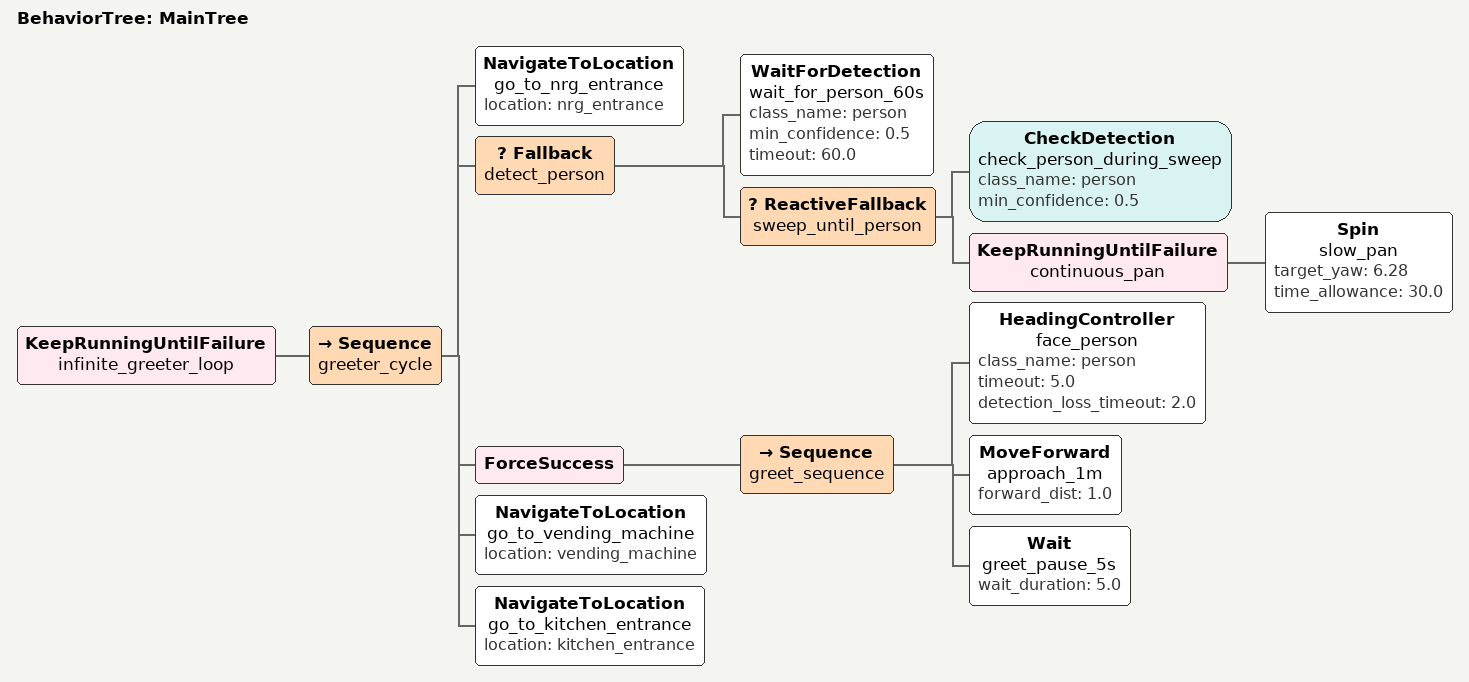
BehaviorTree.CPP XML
<root BTCPP_format="4">
  <BehaviorTree ID="MainTree">

    <!-- Infinite greeter loop: NRG → wait/sweep for person → greet → tour → repeat -->
    <KeepRunningUntilFailure name="infinite_greeter_loop">
      <Sequence name="greeter_cycle">

        <!-- 1. Navigate to NRG entrance -->
        <NavigateToLocation name="go_to_nrg_entrance" location="nrg_entrance"/>

        <!-- 2. Wait up to 60 s for a person; if none, sweep slowly until one appears -->
        <Fallback name="detect_person">

          <!-- 2a. Stationary wait — up to 60 seconds -->
          <WaitForDetection name="wait_for_person_60s" class_name="person" min_confidence="0.5" timeout="60.0"/>

          <!-- 2b. Timeout hit — slowly pan until person detected -->
          <ReactiveFallback name="sweep_until_person">
            <CheckDetection name="check_person_during_sweep" class_name="person" min_confidence="0.5"/>
            <KeepRunningUntilFailure name="continuous_pan">
              <Spin name="slow_pan" target_yaw="6.28" time_allowance="30.0"/>
            </KeepRunningUntilFailure>
          </ReactiveFallback>

        </Fallback>

        <!-- 3. Greet: face person → drive 1 m → wait 5 s
             ForceSuccess ensures the cycle continues even if person leaves mid-greeting -->
        <ForceSuccess>
          <Sequence name="greet_sequence">
            <HeadingController name="face_person" class_name="person" timeout="5.0" detection_loss_timeout="2.0"/>
            <MoveForward name="approach_1m" forward_dist="1.0"/>
            <Wait name="greet_pause_5s" wait_duration="5.0"/>
          </Sequence>
        </ForceSuccess>

        <!-- 4. Tour: vending machine → kitchen entrance -->
        <NavigateToLocation name="go_to_vending_machine" location="vending_machine"/>
        <NavigateToLocation name="go_to_kitchen_entrance" location="kitchen_entrance"/>

        <!-- Sequence SUCCESS → KRUF converts to RUNNING → restarts from nrg_entrance -->

      </Sequence>
    </KeepRunningUntilFailure>

  </BehaviorTree>
</root>
